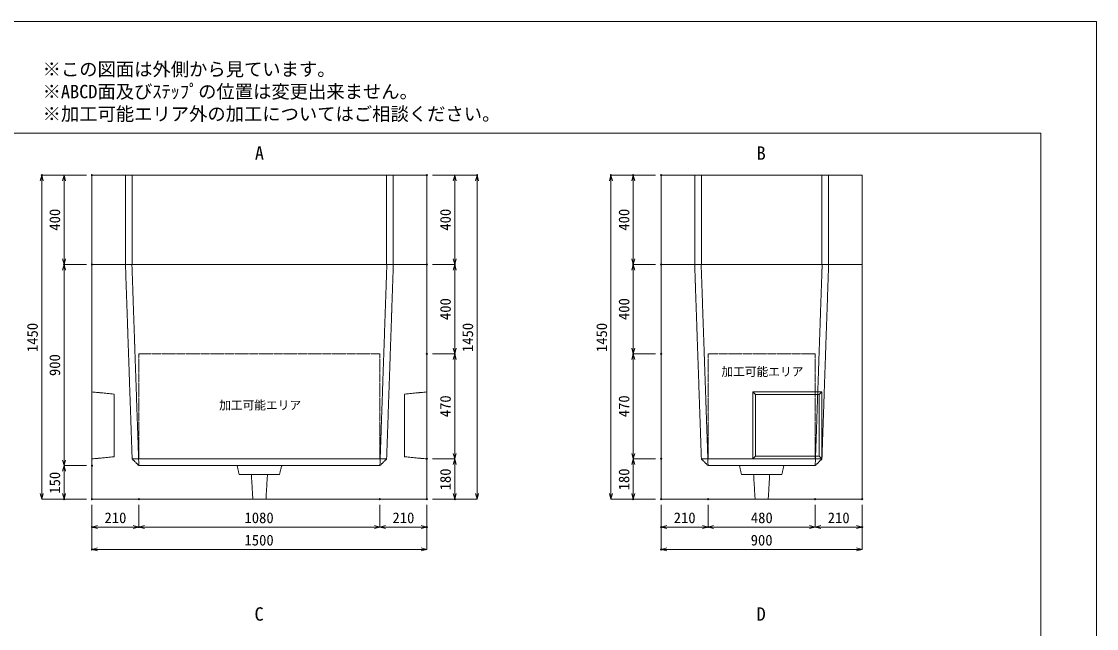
# Model space of a CAD drawing. Units: millimetres, scale not verified. Extents: x -3712 to 3712, y -2625 to 2625.
# Drawn here: x -1103 to 3712, y -91 to 2625 of the extents above; entities that cross this region are included whole.
import ezdxf
from ezdxf.enums import TextEntityAlignment as Align

# ---------------------------------------------------------------- set-up
doc = ezdxf.new("R2010")
doc.units = ezdxf.units.MM
doc.header["$LTSCALE"] = 10
doc.header["$PDMODE"] = 32
doc.header["$PDSIZE"] = 5
doc.linetypes.add('LONG_DASHED1', pattern=[7, 6, -1])
doc.linetypes.add('LONG_DOUBLE_CHAIN', pattern=[21.8, 18, -1, 0.6, -0.6, 0.6, -1])
for name, color, linetype, lineweight in [('0-0_D-TTL', 7, 'Continuous', 9), ('0-1_Defpoints', 7, 'Continuous', 9), ('0-3_D-TTL-TXT', 7, 'Continuous', 9), ('0-5_D-STR-STR5', 1, 'LONG_DOUBLE_CHAIN', 9), ('0-6_D-STR-DIM', 3, 'Continuous', 9), ('0-7_0', 7, 'Continuous', 9), ('0-8_D-STR', 7, 'LONG_DASHED1', 9)]:
    doc.layers.add(name, color=color, linetype=linetype, lineweight=lineweight)
doc.layers.add('0-4_D-STR-TXT', color=7, linetype='Continuous')
doc.styles.add('ＭＳ ゴシック', font='')
doc.styles.get('ＭＳ ゴシック').set_extended_font_data('MS Gothic')

# ---------------------------------------------------------------- blocks, each defined once
blk = doc.blocks.new('A$C4DE05FD1')
at = {"layer": '0-0_D-TTL', "color": 134}
for p, q in [((2000, 38000), (57400, 38000)), ((57400, 38000), (57400, 2000))]:
    blk.add_line(p, q, dxfattribs=at)
at = {"layer": '0-1_Defpoints', "color": 134}
for p, q in [((0, 42000), (59400, 42000)), ((59400, 42000), (59400, 0))]:
    blk.add_line(p, q, dxfattribs=at)
at = {"layer": '0-3_D-TTL-TXT', "style": 'ＭＳ ゴシック'}
for s, p in [('※この図面は外側から見ています。', (21630.46, 39907.83)), ('※ABCD面及びｽﾃｯﾌﾟの位置は変更出来ません。', (21630.46, 39107.83)), ('※加工可能エリア外の加工についてはご相談ください。', (21630.46, 38307.83))]:
    blk.add_text(s, height=481.1, dxfattribs=at).set_placement(p, align=Align.BOTTOM_LEFT)
blk = doc.blocks.new('A$C31CA379A')
at = {"layer": '0-4_D-STR-TXT', "style": 'ＭＳ ゴシック'}
for s, p in [('A', (-162.94, -1095.26)), ('B', (17819.31, -1095.26)), ('C', (-175.69, -17595.27)), ('D', (17819.31, -17595.27))]:
    blk.add_text(s, height=481.1, dxfattribs=at).set_placement(p, align=Align.BOTTOM_LEFT)
blk = doc.blocks.new('_Open30')
at = {"layer": '0-7_0'}
blk.add_line((0, 0), (-10, 0), dxfattribs=at)
blk.add_lwpolyline([(-10, 2.679), (0, 0), (-10, -2.679)], dxfattribs=at)
blk = doc.blocks.new('A$C5E237F8A')
at = {"layer": '0-8_D-STR', "linetype": 'Continuous'}
for p, q in [((-7500, 0), (-7500, -4000)), ((-7500, 0), (7500, 0)), ((7500, 0), (7500, -4000)), ((-7500, -4000), (7500, -4000))]:
    blk.add_line(p, q, dxfattribs=at)
at = {"layer": '0-8_D-STR'}
for p, q in [((-6000, 0), (-6000, -4000)), ((-5700, 0), (-5700, -4000)), ((5700, 0), (5700, -4000)), ((6000, 0), (6000, -4000))]:
    blk.add_line(p, q, dxfattribs=at)
blk = doc.blocks.new('A$C6D4F08F0')
at = {"layer": '0-8_D-STR', "linetype": 'Continuous'}
for p, q in [((-4500, 0), (-4500, -4000)), ((-4500, 0), (4500, 0)), ((4500, 0), (4500, -4000)), ((-4500, -4000), (4500, -4000))]:
    blk.add_line(p, q, dxfattribs=at)
at = {"layer": '0-8_D-STR'}
for p, q in [((-3000, 0), (-3000, -4000)), ((-2700, 0), (-2700, -4000)), ((2700, 0), (2700, -4000)), ((3000, 0), (3000, -4000))]:
    blk.add_line(p, q, dxfattribs=at)
blk = doc.blocks.new('A$C6FEE151A')
at = {"layer": '0-5_D-STR-STR5'}
for points in [[(5400, -4000), (-5400, -4000), (-5400, -8700)], [(5400, -4000), (5400, -8700), (-5400, -8700)]]:
    blk.add_lwpolyline(points, dxfattribs=at)
at = {"layer": '0-8_D-STR', "linetype": 'Continuous'}
for p, q in [((-7500, 0), (7500, 0)), ((7500, 0), (7500, -10500))]:
    blk.add_line(p, q, dxfattribs=at)
at = {"layer": '0-8_D-STR'}
for p, q in [((-6000, 0), (-5700, -8700)), ((-5710.3, 0), (-5400, -9000)), ((5710.3, 0), (5400, -9000)), ((6000, 0), (5700, -8700)), ((-7500, -5700), (-6500, -5800)), ((7500, -5700), (6500, -5800)), ((-6500, -8600), (-6500, -5800)), ((6500, -8600), (6500, -5800)), ((-7500, -8700), (-6500, -8600)), ((7500, -8700), (6500, -8600)), ((-5400, -9000), (-5700, -8700)), ((-5700, -8700), (5700, -8700)), ((-900, -9400), (-1000, -9000)), ((900, -9400), (1000, -9000)), ((-900, -9400), (900, -9400)), ((-360, -9400), (-294.1, -10500)), ((360, -9400), (294.1, -10500))]:
    blk.add_line(p, q, dxfattribs=at)
at = {"layer": '0-8_D-STR', "linetype": 'Continuous'}
blk.add_lwpolyline([(-7500, 0), (-7500, -10500), (7500, -10500)], dxfattribs=at)
at = {"layer": '0-8_D-STR'}
blk.add_lwpolyline([(-5400, -9000), (5400, -9000), (5700, -8700)], dxfattribs=at)
blk = doc.blocks.new('A$C3F8D5074')
at = {"layer": '0-5_D-STR-STR5'}
for points in [[(2400, -4000), (-2400, -4000), (-2400, -8700)], [(2400, -4000), (2400, -8700), (-2400, -8700)]]:
    blk.add_lwpolyline(points, dxfattribs=at)
at = {"layer": '0-8_D-STR', "linetype": 'Continuous'}
for p, q in [((-4500, 0), (4500, 0)), ((4500, 0), (4500, -10500)), ((-400, -5700), (2700, -5700)), ((-400, -5700), (-400, -8700)), ((-280, -5820), (-400, -5700)), ((2700, -5700), (2580, -5820)), ((2700, -5700), (2700, -8700)), ((-280, -5820), (2580, -5820)), ((-280, -5820), (-280, -8580)), ((2580, -5820), (2580, -8580)), ((-280, -8580), (-400, -8700)), ((-280, -8580), (2580, -8580)), ((2700, -8700), (2580, -8580)), ((-400, -8700), (2700, -8700))]:
    blk.add_line(p, q, dxfattribs=at)
at = {"layer": '0-8_D-STR'}
for p, q in [((-2710.3, 0), (-2400, -9000)), ((2710.3, 0), (2400, -9000)), ((3000, 0), (2700, -8700)), ((-2400, -9000), (-2700, -8700)), ((-2400, -9000), (2400, -9000)), ((-900, -9400), (-1000, -9000)), ((900, -9400), (1000, -9000)), ((2400, -9000), (2700, -8700)), ((-900, -9400), (900, -9400)), ((-360, -9400), (-294.1, -10500)), ((360, -9400), (294.1, -10500))]:
    blk.add_line(p, q, dxfattribs=at)
at = {"layer": '0-8_D-STR', "linetype": 'Continuous'}
blk.add_lwpolyline([(-4500, 0), (-4500, -10500), (4500, -10500)], dxfattribs=at)
at = {"layer": '0-8_D-STR'}
blk.add_lwpolyline([(-3000, 0), (-2700, -8700), (2700, -8700)], dxfattribs=at)

msp = doc.modelspace()

# ---------------------------------------------------------------- linework, layer by layer
at = {"layer": '0-1_Defpoints'}
for p in [(-1012.5, 1937.5), (-787.5, 1937.5), (-787.5, 1937.5), (712.5, 1937.5), (937.5, 1937.5), (1537.5, 1937.5), (1637.5, 1937.5), (1762.5, 1937.5), (-912.5, 1537.5), (-912.5, 1537.5), (-787.5, 1537.5), (-787.5, 1537.5), (712.5, 1537.5), (837.5, 1537.5), (1637.5, 1537.5), (1762.5, 1537.5), (1762.5, 1537.5), (712.5, 1137.5), (837.5, 1137.5), (1637.5, 1137.5), (1762.5, 1137.5), (-787.5, 637.5), (712.5, 667.5), (1762.5, 667.5), (-912.5, 487.5), (-787.5, 487.5), (-787.5, 487.5), (-577.5, 487.5), (502.5, 487.5), (712.5, 487.5), (837.5, 487.5), (1637.5, 487.5), (1762.5, 487.5), (1762.5, 487.5), (1972.5, 487.5), (2452.5, 487.5), (2662.5, 487.5), (-787.5, 362.5), (-577.5, 362.5), (712.5, 362.5), (1762.5, 362.5), (1972.5, 362.5), (2662.5, 362.5), (-787.5, 262.5), (1762.5, 262.5)]:
    msp.add_point(p, dxfattribs=at)
at = {"layer": '0-6_D-STR-DIM'}
for p, q in [((-812.5, 1937.5), (-1012.5, 1937.5)), ((-812.5, 1937.5), (-912.5, 1937.5)), ((737.5, 1937.5), (937.5, 1937.5)), ((737.5, 1937.5), (837.5, 1937.5)), ((1737.5, 1937.5), (1537.5, 1937.5)), ((1737.5, 1937.5), (1637.5, 1937.5)), ((-1012.5, 512.5), (-1012.5, 1912.5)), ((-912.5, 1912.5), (-912.5, 1562.5)), ((837.5, 1912.5), (837.5, 1562.5)), ((937.5, 512.5), (937.5, 1912.5)), ((1537.5, 512.5), (1537.5, 1912.5)), ((1637.5, 1562.5), (1637.5, 1912.5)), ((-812.5, 1537.5), (-912.5, 1537.5)), ((-812.5, 1537.5), (-912.5, 1537.5)), ((-912.5, 662.5), (-912.5, 1512.5)), ((737.5, 1537.5), (837.5, 1537.5)), ((737.5, 1537.5), (837.5, 1537.5)), ((837.5, 1512.5), (837.5, 1162.5)), ((1737.5, 1537.5), (1637.5, 1537.5)), ((1737.5, 1537.5), (1637.5, 1537.5)), ((1637.5, 1162.5), (1637.5, 1512.5)), ((737.5, 1137.5), (837.5, 1137.5)), ((737.5, 1137.5), (837.5, 1137.5)), ((837.5, 692.5), (837.5, 1112.5)), ((1737.5, 1137.5), (1637.5, 1137.5)), ((1737.5, 1137.5), (1637.5, 1137.5)), ((1637.5, 692.5), (1637.5, 1112.5)), ((-812.5, 637.5), (-912.5, 637.5)), ((-812.5, 637.5), (-912.5, 637.5)), ((737.5, 667.5), (837.5, 667.5)), ((737.5, 667.5), (837.5, 667.5)), ((837.5, 642.5), (837.5, 512.5)), ((1737.5, 667.5), (1637.5, 667.5)), ((1737.5, 667.5), (1637.5, 667.5)), ((1637.5, 642.5), (1637.5, 512.5)), ((-912.5, 612.5), (-912.5, 512.5)), ((-812.5, 487.5), (-1012.5, 487.5)), ((-812.5, 487.5), (-912.5, 487.5)), ((737.5, 487.5), (837.5, 487.5)), ((737.5, 487.5), (937.5, 487.5)), ((1737.5, 487.5), (1537.5, 487.5)), ((1737.5, 487.5), (1637.5, 487.5)), ((-787.5, 462.5), (-787.5, 262.5)), ((-787.5, 462.5), (-787.5, 362.5)), ((-577.5, 462.5), (-577.5, 362.5)), ((-577.5, 462.5), (-577.5, 362.5)), ((502.5, 462.5), (502.5, 362.5)), ((502.5, 462.5), (502.5, 362.5)), ((712.5, 462.5), (712.5, 362.5)), ((712.5, 462.5), (712.5, 262.5)), ((1762.5, 462.5), (1762.5, 262.5)), ((1762.5, 462.5), (1762.5, 362.5)), ((1972.5, 462.5), (1972.5, 362.5)), ((1972.5, 462.5), (1972.5, 362.5)), ((2452.5, 462.5), (2452.5, 362.5)), ((2452.5, 462.5), (2452.5, 362.5)), ((2662.5, 462.5), (2662.5, 362.5)), ((2662.5, 462.5), (2662.5, 262.5)), ((-602.5, 362.5), (-762.5, 362.5)), ((477.5, 362.5), (-552.5, 362.5)), ((527.5, 362.5), (687.5, 362.5)), ((1947.5, 362.5), (1787.5, 362.5)), ((2427.5, 362.5), (1997.5, 362.5)), ((2477.5, 362.5), (2637.5, 362.5)), ((687.5, 262.5), (-762.5, 262.5)), ((2637.5, 262.5), (1787.5, 262.5))]:
    msp.add_line(p, q, dxfattribs=at)

# ---------------------------------------------------------------- block references
at = {"layer": '0-0_D-TTL', "xscale": 0.125, "yscale": 0.125}
msp.add_blockref('A$C4DE05FD1', (-3712.5, -2625), dxfattribs=at)
at = {"layer": '0-4_D-STR-TXT', "xscale": 0.125, "yscale": 0.125}
msp.add_blockref('A$C31CA379A', (-37.5, 2125), dxfattribs=at)
at = {"layer": '0-6_D-STR-DIM', "xscale": 2.5, "yscale": 2.5}
for p, rotation in [((-1012.5, 1937.5), 90), ((-912.5, 1937.5), 90), ((837.5, 1937.5), 90), ((937.5, 1937.5), 90), ((1537.5, 1937.5), 90), ((1637.5, 1937.5), 90), ((-912.5, 1537.5), 270), ((837.5, 1537.5), 270), ((1637.5, 1537.5), 270), ((-912.5, 1537.5), 90), ((837.5, 1537.5), 90), ((1637.5, 1537.5), 90), ((837.5, 1137.5), 270), ((1637.5, 1137.5), 270), ((837.5, 1137.5), 90), ((1637.5, 1137.5), 90), ((837.5, 667.5), 270), ((1637.5, 667.5), 270), ((-912.5, 637.5), 270), ((-912.5, 637.5), 90), ((837.5, 667.5), 90), ((1637.5, 667.5), 90), ((-1012.5, 487.5), 270), ((-912.5, 487.5), 270), ((837.5, 487.5), 270), ((937.5, 487.5), 270), ((1537.5, 487.5), 270), ((1637.5, 487.5), 270), ((-787.5, 362.5), 180), ((-577.5, 362.5), 180), ((502.5, 362.5), 180), ((1762.5, 362.5), 180), ((1972.5, 362.5), 180), ((2452.5, 362.5), 180), ((-787.5, 262.5), 180), ((1762.5, 262.5), 180)]:
    msp.add_blockref('_Open30', p, dxfattribs=dict(at, rotation=rotation))
for p in [(-577.5, 362.5), (502.5, 362.5), (712.5, 362.5), (1972.5, 362.5), (2452.5, 362.5), (2662.5, 362.5), (712.5, 262.5), (2662.5, 262.5)]:
    msp.add_blockref('_Open30', p, dxfattribs=at)
at = {"layer": '0-8_D-STR', "xscale": 0.1, "yscale": 0.1}
for name, p in [('A$C5E237F8A', (-37.5, 1937.5)), ('A$C6D4F08F0', (2212.5, 1937.5)), ('A$C6FEE151A', (-37.5, 1537.5)), ('A$C3F8D5074', (2212.5, 1537.5))]:
    msp.add_blockref(name, p, dxfattribs=at)

# ---------------------------------------------------------------- texts
at = {"layer": '0-5_D-STR-STR5', "style": 'ＭＳ ゴシック'}
for p in [(2032.15, 1027.02), (-217.85, 877.04)]:
    msp.add_text('加工可能エリア', height=38.49, dxfattribs=at).set_placement(p, align=Align.BOTTOM_LEFT)
at = {"layer": '0-6_D-STR-DIM', "style": 'ＭＳ ゴシック'}
for s, p in [('400', (-915.75, 1689)), ('400', (834.25, 1689)), ('400', (1634.25, 1689)), ('400', (834.25, 1289)), ('400', (1634.25, 1289)), ('1450', (-1015.75, 1145.6)), ('1450', (934.25, 1145.6)), ('1450', (1534.25, 1145.6)), ('900', (-915.75, 1038.38)), ('470', (834.25, 854)), ('470', (1634.25, 854)), ('150', (-915.75, 511.85)), ('180', (834.25, 526.85)), ('180', (1634.25, 526.85))]:
    msp.add_text(s, height=48.09, rotation=90, dxfattribs=at).set_placement(p, align=Align.BOTTOM_LEFT)
for s, p in [('210', (-731.5, 365.75)), ('1080', (-104.4, 365.75)), ('210', (558.5, 365.75)), ('210', (1818.5, 365.75)), ('480', (2164, 365.75)), ('210', (2508.5, 365.75)), ('1500', (-104.4, 265.75)), ('900', (2163.37, 265.75))]:
    msp.add_text(s, height=48.09, dxfattribs=at).set_placement(p, align=Align.BOTTOM_LEFT)

doc.saveas('drawing.dxf')
